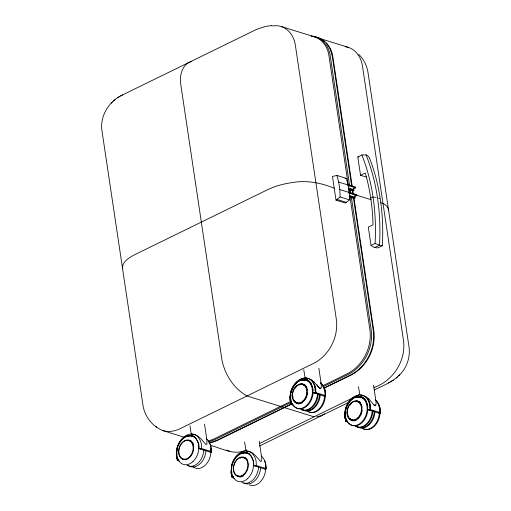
<?xml version="1.0" encoding="UTF-8"?>
<svg xmlns="http://www.w3.org/2000/svg" width="511" height="511" viewBox="0 0 511 511"><rect width="100%" height="100%" fill="white"/><g stroke="black" fill="none" stroke-linecap="round" stroke-linejoin="round"><path stroke-width="0.77" d="M290.044 396.395L290.031 399.966L291.187 404.476L293.41 405.166M344.765 413.393L344.753 416.97L345.909 421.473L348.132 422.163M360.549 175.292L365.256 172.993L366.234 176.365A190.635 136.373 -72.7 0 1 372.902 221.014L373.004 224.821L368.29 227.12L371.031 245.452L375.093 243.472L375.387 236.146A193.663 138.538 -72.7 0 0 364.164 161.029L361.865 154.974L357.809 156.96L360.549 175.292L366.368 177.1M371.031 245.459A15.419 8.93 63.9 0 0 374.806 247.484A15.419 8.93 63.9 0 0 378.312 247.72L382.369 245.734L382.662 238.407A193.663 138.538 -72.7 0 0 371.446 163.29L369.146 157.235L367.748 155.766A11.721 8.112 -61.9 0 0 366.023 154.884L361.865 154.974M291.257 403.236L292.464 403.613L291.187 404.476L291.257 403.236A15.273 10.923 -72.7 0 1 299.369 380.427A15.273 10.923 -72.7 0 1 312.841 392.55L325.437 396.459C325.935 392.365 324.939 388.085 322.524 384.713A17.087 12.226 -72.7 0 0 320.582 382.848M345.979 420.24L347.18 420.61L345.909 421.473L345.979 420.24A15.273 10.923 -72.7 0 1 354.091 397.424A15.273 10.923 -72.7 0 1 367.562 409.547L380.152 413.456C380.657 409.362 379.66 405.082 377.246 401.71A17.087 12.226 -72.7 0 0 375.304 399.845L375.387 399.947M206.342 438.853L206.259 438.77A17.087 12.226 -72.7 0 1 208.194 440.616C210.615 443.989 211.611 448.268 211.107 452.363L199.073 448.658L198.798 443.989L196.339 438.649A15.273 10.923 -72.7 0 0 176.991 448.236L176.404 455.077L177.419 460.552L179.642 461.241M261.498 456.157A17.087 12.226 -72.7 0 1 262.916 457.613C265.33 460.986 266.327 465.272 265.829 469.366L253.795 465.655L253.513 460.986L251.061 455.646A15.273 10.923 -72.7 0 0 231.707 465.234L231.125 472.075L232.135 477.549L234.357 478.239M291.743 404.648L290.733 399.174L290.97 394.556M346.464 421.645L345.449 416.171L345.692 411.559M324.881 396.319C325.379 392.193 324.44 387.926 321.968 384.54A17.087 12.226 -72.7 0 0 320.544 383.078M379.596 413.316C380.101 409.19 379.156 404.923 376.684 401.537A17.087 12.226 -72.7 0 0 375.266 400.081M191.382 434.88L191.401 434.056C197.955 433.743 202.101 440.412 205.971 444.634L206.885 443.982L206.936 440.303L204.528 424.175M271.654 25.588L265.458 26.419L256.401 29.472L122.621 94.886C108.849 101.121 99.294 116.572 102.111 131.768L143.08 405.906C144.888 416.689 152.482 426.417 162.639 430.511L183.519 436.994M374.148 389.944C385.85 384.438 399.538 379.092 405.593 366.681C408.877 360.396 410.078 353.107 408.889 346.107L367.92 71.968C366.764 65.37 363.596 59.104 358.799 54.409M111.168 103.152L112.279 102.13M113.506 100.993L114.854 99.76M396.146 378.114L397.494 376.875M398.721 375.745L399.832 374.723M336.014 200.127L340.109 196.946L339.834 189.568L338.716 182.069L336.896 175.452L332.476 176.429L336.014 200.127L345.43 203.052L349.518 199.871L349.249 192.494L348.125 184.995L346.305 178.371L336.896 175.452M324.504 413.731L321.489 415.692L316.711 416.855M320.659 387.9L319.739 388.558C315.875 384.336 311.723 377.667 305.169 377.98L303.738 369.689M375.374 404.904L374.461 405.555C370.59 401.333 366.444 394.664 359.891 394.977L358.46 386.686M233.412 476.686L232.135 477.549L230.985 473.045L231.63 465.349A17.087 12.226 -72.7 0 1 253.29 454.624L255.008 457.575L256.043 460.635L256.337 465.566L265.963 468.555L265.669 463.624L264.641 460.571M117.581 97.748L119.453 96.688M120.583 96.042L122.621 94.886M388.379 382.988L390.417 381.832M391.547 381.187L393.419 380.127M305.878 380.44L307.117 380.101L308.638 380.727M360.038 397.264L361.283 396.926L363.819 397.948A15.273 10.923 -72.7 0 0 355.292 397.801M347.614 184.58L355.541 187.045L355.662 187.85L352.711 189.287L348.387 187.946M353.912 190.405L352.89 190.903L348.949 189.677L349.971 189.179L353.912 190.405L353.561 188.048M348.758 192.213L356.684 194.672L356.806 195.477L353.855 196.92L349.53 195.579M355.056 198.032L354.034 198.536L350.086 197.31L351.108 196.812L355.056 198.032L354.704 195.675M370.724 198.121L373.03 196.997M374.806 247.49L379.513 245.184A11.721 2.006 27.5 0 0 381.174 245.612L382.369 245.734M290.504 401.518L213.534 439.153L208.545 440.987M322.575 385.837L347.525 373.637C362.899 365.627 372.123 347.384 369.958 330.253L349.799 195.368M290.88 402.489L214.614 439.779L208.865 441.811M322.958 386.801L348.617 374.256C364.139 366.163 373.445 347.748 371.267 330.457L351.344 197.137M291.557 403.837L216.715 440.437L209.529 442.839M323.635 388.156L350.725 374.908C366.246 366.815 375.553 348.406 373.369 331.109L353.446 197.795M291.602 404.137L217.475 440.38L213.924 441.843L208.935 442.909M324.383 388.105L351.466 374.863C366.847 366.853 376.064 348.611 373.899 331.473L353.976 198.172M259.198 443.657L352.564 397.999M356.844 395.91L359.693 394.518M373.95 387.549C392.978 381.008 406.181 360.728 403.511 340.671L362.484 66.174C361.373 58.075 356.429 49.995 348.361 47.363L281.254 26.515L277.997 25.754L271.75 25.837M259.582 445.969L348.528 402.47M246.372 449.872C234.562 456.125 221.812 448.249 210.36 445.337M191.81 61.397C182.018 63.856 179.425 75.609 180.753 84.353L221.934 359.872C224.853 374.569 233.719 388.59 246.973 395.974L284.474 407.625M314.048 392.921L315.389 392.486L325.571 395.655L325.277 390.723L324.249 387.664M310.956 379.852A17.087 12.226 -72.7 0 1 312.898 381.723L314.616 384.674L315.651 387.728L315.945 392.659L314.604 393.125M323.674 395.942L325.015 395.482M324.23 396.089L325.571 395.655M209.906 451.992L211.247 451.558L210.947 446.627L209.919 443.567M368.763 409.924L370.105 409.49L380.293 412.652L379.999 407.721L378.964 404.667M365.135 396.491A17.087 12.226 -72.7 0 1 367.613 398.721L369.338 401.672L370.373 404.731L370.667 409.662L369.325 410.129M378.396 412.945L379.737 412.479M378.951 413.086L380.293 412.652M264.621 468.989L265.963 468.555M345.021 178.531L346.305 178.371M313.403 392.755L315.945 392.659M368.124 409.752L370.667 409.662M199.073 448.658L201.615 448.569L211.247 451.558M253.795 465.655L256.337 465.566L254.995 466.032M312.841 392.55L315.389 392.486L315.204 388.481L314.163 384.674L312.336 381.551A17.087 12.226 -72.7 0 0 290.682 392.276L290.012 396.638L290.197 400.867L291.187 404.476M367.562 409.547L370.105 409.49L369.926 405.485L368.885 401.672L367.058 398.548A17.087 12.226 -72.7 0 0 345.404 409.273L344.727 413.635L344.919 417.87L345.909 421.473M311.301 36.096C321.662 36.498 329.11 46.194 330.24 55.935L349.69 186.093M373.86 197.061L376.147 197.393M314.789 36.83C324.657 38.242 331.716 47.434 332.878 56.977L352.213 186.336M311.55 36.172C321.215 37.431 327.807 46.527 328.931 55.75L348.266 185.11M345.097 46.597L348.361 47.363M162.639 430.511C168.381 432.338 174.641 431.316 179.981 428.735L313.971 363.212C329.346 355.202 338.569 336.96 336.404 319.829L295.377 45.326C294.266 37.226 289.322 29.146 281.254 26.515M338.716 182.069L348.125 184.995M347.736 185.384L355.662 187.85M339.834 189.568L349.249 192.494M334.533 188.367C321.151 182.74 306.613 180.057 292.222 182.568C284.173 183.73 276.208 185.761 268.792 189.127L133.895 255.091C128.861 257.927 121.644 262.06 122.595 268.837M356.154 195.087L371.069 199.718M380.759 202.726C384.496 203.608 388.545 206.508 388.59 210.692M348.879 193.017L356.806 195.477M340.109 196.946L349.518 199.871M337.228 199.533L346.637 202.458M284.257 407.554L314.08 416.823M177.496 459.344L178.703 459.715L177.419 460.552L176.263 456.048L176.915 448.351A17.087 12.226 -72.7 0 1 198.568 437.627L200.293 440.578L201.321 443.631L201.615 448.569L200.28 449.028M232.218 476.341L233.418 476.718M308.076 380.554L306.562 379.928L305.361 380.408M194.308 436.63C193.841 436.132 191.293 435.487 191.67 436.796M319.362 38.427L324.562 41.308M226.705 450.05L229.746 451.36M375.093 243.472L379.513 245.184A194.889 139.42 -72.7 0 0 366.036 154.871M361.929 397.143L360.594 397.437L360.715 397.897M247.605 453.046L246.315 453.487M378.625 198.159L379.577 198.67M373.394 404.284L375.017 405.728L375.936 405.076L376.115 402.591L373.573 385.268M155.855 426.436L156.832 427.368M368.086 398.312L369.044 399.238M313.371 381.315L314.322 382.241M326.42 43.128L330.24 49.152L332.342 56.587L351.677 185.959M317.082 384.821L318.672 387.287L320.295 388.73L321.215 388.079L321.266 384.4L318.858 368.271M365.384 399.743L366.553 401.742M311.442 384.074L310.669 382.745A15.273 10.923 -72.7 0 0 291.315 392.327M320.672 382.95L321.266 384.4M368.782 401.499L369.811 404.552L370.105 409.49M314.061 384.502L315.095 387.555L315.389 392.486M352.801 190.284L353.388 194.225M352.386 190.692L352.858 193.848L350.75 193.196L350.163 189.249M348.617 187.48L349.441 192.998M259.249 441.172L261.785 458.495L261.606 460.979L260.687 461.631C256.822 457.409 252.677 450.74 246.117 451.06L244.571 441.989M189.971 425.765L191.242 434.305M241.524 453.877A15.273 10.923 -72.7 0 1 249.419 453.672M265.656 465.585A15.273 10.923 -72.7 0 1 265.829 469.366M241.083 477.019A10.092 7.218 -72.7 0 1 236.497 475.16M240.291 458.15A10.092 7.218 -72.7 0 1 245.395 457.671M265.503 465.936A14.736 10.539 -72.7 0 1 261.14 480.96A14.736 10.539 -72.7 0 1 249.515 484.882M258.56 466.645A14.736 10.539 -72.7 0 1 241.786 482.365M260.623 467.284A14.736 10.539 -72.7 0 1 243.849 483.004M242.853 457.779A9.613 6.879 -72.7 0 1 247.222 459.555M243.613 475.76A9.613 6.879 -72.7 0 1 238.203 475.952M358.811 397.015A15.273 10.923 -72.7 0 1 361.724 397.066M379.986 409.681A15.273 10.923 -72.7 0 1 380.152 413.456M350.993 399.87A17.087 12.226 -72.7 0 1 352.443 398.452M347.371 405.574A15.273 10.923 -72.7 0 1 364.886 399.168M346.036 409.33A15.273 10.923 -72.7 0 1 347.052 406.296M356.058 401.052A10.092 7.218 -72.7 0 1 360.645 402.911M354.902 420.655A10.092 7.218 -72.7 0 1 347.831 414.919M347.672 413.712A10.092 7.218 -72.7 0 1 347.64 412.447M350.022 405.102A10.092 7.218 -72.7 0 1 351.191 403.652M353.452 401.882A10.092 7.218 -72.7 0 1 354.755 401.32M379.992 412.945A14.736 10.539 -72.7 0 1 363.219 428.672M357.119 401.505A9.613 6.879 -72.7 0 1 362.012 407.031M362.101 410.614A9.613 6.879 -72.7 0 1 357.406 418.988A9.613 6.879 -72.7 0 1 350.252 418.931M357.24 397.2A14.736 10.539 -72.7 0 1 364.388 399.244M364.892 399.768A14.736 10.539 -72.7 0 1 366.559 402.355M366.815 402.955A14.736 10.539 -72.7 0 1 367.767 406.973M367.811 409.918A14.736 10.539 -72.7 0 1 360.466 423.913A14.736 10.539 -72.7 0 1 348.86 423.102M372.883 410.742A14.736 10.539 -72.7 0 1 356.116 426.461M374.946 411.381A14.736 10.539 -72.7 0 1 358.179 427.1M302.608 380.369A15.273 10.923 -72.7 0 1 308.369 380.471M325.264 392.678A15.273 10.923 -72.7 0 1 325.437 396.459M300.877 379.322A17.087 12.226 -72.7 0 1 306.172 378.146M298.737 384.885A10.092 7.218 -72.7 0 1 305.929 385.907M299.535 403.754A10.092 7.218 -72.7 0 1 293.806 400.119M293.02 397.328A10.092 7.218 -72.7 0 1 292.924 396.082M295.301 388.098A10.092 7.218 -72.7 0 1 296.897 386.233M325.271 395.948A14.736 10.539 -72.7 0 1 308.503 411.668M302.403 384.508A9.613 6.879 -72.7 0 1 307.296 390.034M307.443 392.997A9.613 6.879 -72.7 0 1 306.632 396.651M306.396 397.232A9.613 6.879 -72.7 0 1 305.54 398.88M305.208 399.391A9.613 6.879 -72.7 0 1 295.083 401.48M302.525 380.197A14.736 10.539 -72.7 0 1 313.102 390.698M313.122 392.173A14.736 10.539 -72.7 0 1 305.335 407.19A14.736 10.539 -72.7 0 1 293.231 404.897M318.168 393.738A14.736 10.539 -72.7 0 1 301.394 409.464M320.231 394.383A14.736 10.539 -72.7 0 1 303.457 410.103M302.046 380.197A15.273 10.923 -72.7 0 1 303.534 379.839M304.275 379.756A15.273 10.923 -72.7 0 1 308.472 380.599M319.554 394.173A14.736 10.539 -72.7 0 1 302.787 409.892M324.6 395.738A14.736 10.539 -72.7 0 1 307.826 411.464M317.491 393.534A14.736 10.539 -72.7 0 1 300.724 409.254M298.737 403.875A10.092 7.218 -72.7 0 1 294.291 400.273M299.222 385.032A10.092 7.218 -72.7 0 1 304.901 384.834M303.01 384.7A9.613 6.879 -72.7 0 1 305.712 385.99M306.153 386.437A9.613 6.879 -72.7 0 1 306.926 387.517M302.544 402.642A9.613 6.879 -72.7 0 1 297.14 402.834M374.276 411.17A14.736 10.539 -72.7 0 1 357.502 426.896M379.322 412.741A14.736 10.539 -72.7 0 1 362.548 428.461M372.212 410.531A14.736 10.539 -72.7 0 1 355.439 426.251M356.506 401.672A9.613 6.879 -72.7 0 1 360.427 402.987M356.652 419.946A9.613 6.879 -72.7 0 1 355.407 420.342M354.781 420.438A9.613 6.879 -72.7 0 1 350.412 418.662M355.899 401.301A10.092 7.218 -72.7 0 1 360.67 402.585M353.459 420.872A10.092 7.218 -72.7 0 1 350.156 419.046M187.537 436.547A15.273 10.923 -72.7 0 1 192.673 435.972M193.362 436.139A15.273 10.923 -72.7 0 1 194.697 436.675M210.934 448.588A15.273 10.923 -72.7 0 1 211.107 452.363M210.864 449.648A14.736 10.539 -72.7 0 1 205.269 465.195A14.736 10.539 -72.7 0 1 193.005 466.786M189.357 440.808A9.613 6.879 -72.7 0 1 193.586 444.244M187.032 459.459A9.613 6.879 -72.7 0 1 185.186 459.523M203.838 449.648A14.736 10.539 -72.7 0 1 187.064 465.368M205.901 450.287A14.736 10.539 -72.7 0 1 199.456 464.314A14.736 10.539 -72.7 0 1 187.965 465.221M183.296 459.389A10.092 7.218 -72.7 0 1 181.782 458.156M187.524 440.412A10.092 7.218 -72.7 0 1 191.248 440.948M357.809 156.96A15.419 8.93 63.9 0 1 358.914 156.826M244.367 474.476A10.092 7.218 -72.7 0 0 244.801 457.588A10.092 7.218 -72.7 0 0 233.316 468.357A10.092 7.218 -72.7 0 0 244.367 474.476M244.079 474.074A9.613 6.879 -72.7 0 0 244.494 457.984A9.613 6.879 -72.7 0 0 233.553 468.242A9.613 6.879 -72.7 0 0 244.079 474.074M247.714 478.539A14.736 10.539 -72.7 0 0 248.346 453.877A14.736 10.539 -72.7 0 0 231.579 469.603A14.736 10.539 -72.7 0 0 247.714 478.539M306.645 405.427A14.736 10.539 -72.7 0 0 307.283 380.765A14.736 10.539 -72.7 0 0 290.51 396.485A14.736 10.539 -72.7 0 0 306.645 405.427M303.304 401.365A10.092 7.218 -72.7 0 0 303.738 384.47A10.092 7.218 -72.7 0 0 292.247 395.239A10.092 7.218 -72.7 0 0 303.304 401.365M303.017 400.963A9.613 6.879 -72.7 0 0 303.432 384.872A9.613 6.879 -72.7 0 0 292.484 395.131A9.613 6.879 -72.7 0 0 303.017 400.963M361.366 422.425A14.736 10.539 -72.7 0 0 362.005 397.762A14.736 10.539 -72.7 0 0 345.232 413.488A14.736 10.539 -72.7 0 0 361.366 422.425M358.019 418.362A10.092 7.218 -72.7 0 0 358.46 401.474A10.092 7.218 -72.7 0 0 346.969 412.243A10.092 7.218 -72.7 0 0 358.019 418.362M357.732 417.96A9.613 6.879 -72.7 0 0 358.147 401.87A9.613 6.879 -72.7 0 0 347.205 412.128A9.613 6.879 -72.7 0 0 357.732 417.96M189.645 457.479A10.092 7.218 -72.7 0 0 190.086 440.584A10.092 7.218 -72.7 0 0 178.595 451.354A10.092 7.218 -72.7 0 0 189.645 457.479M189.357 457.077A9.613 6.879 -72.7 0 0 189.779 440.987A9.613 6.879 -72.7 0 0 178.831 451.245A9.613 6.879 -72.7 0 0 189.357 457.077M192.992 461.535A14.736 10.539 -72.7 0 0 193.631 436.879A14.736 10.539 -72.7 0 0 176.857 452.599A14.736 10.539 -72.7 0 0 192.992 461.535"/></g></svg>
